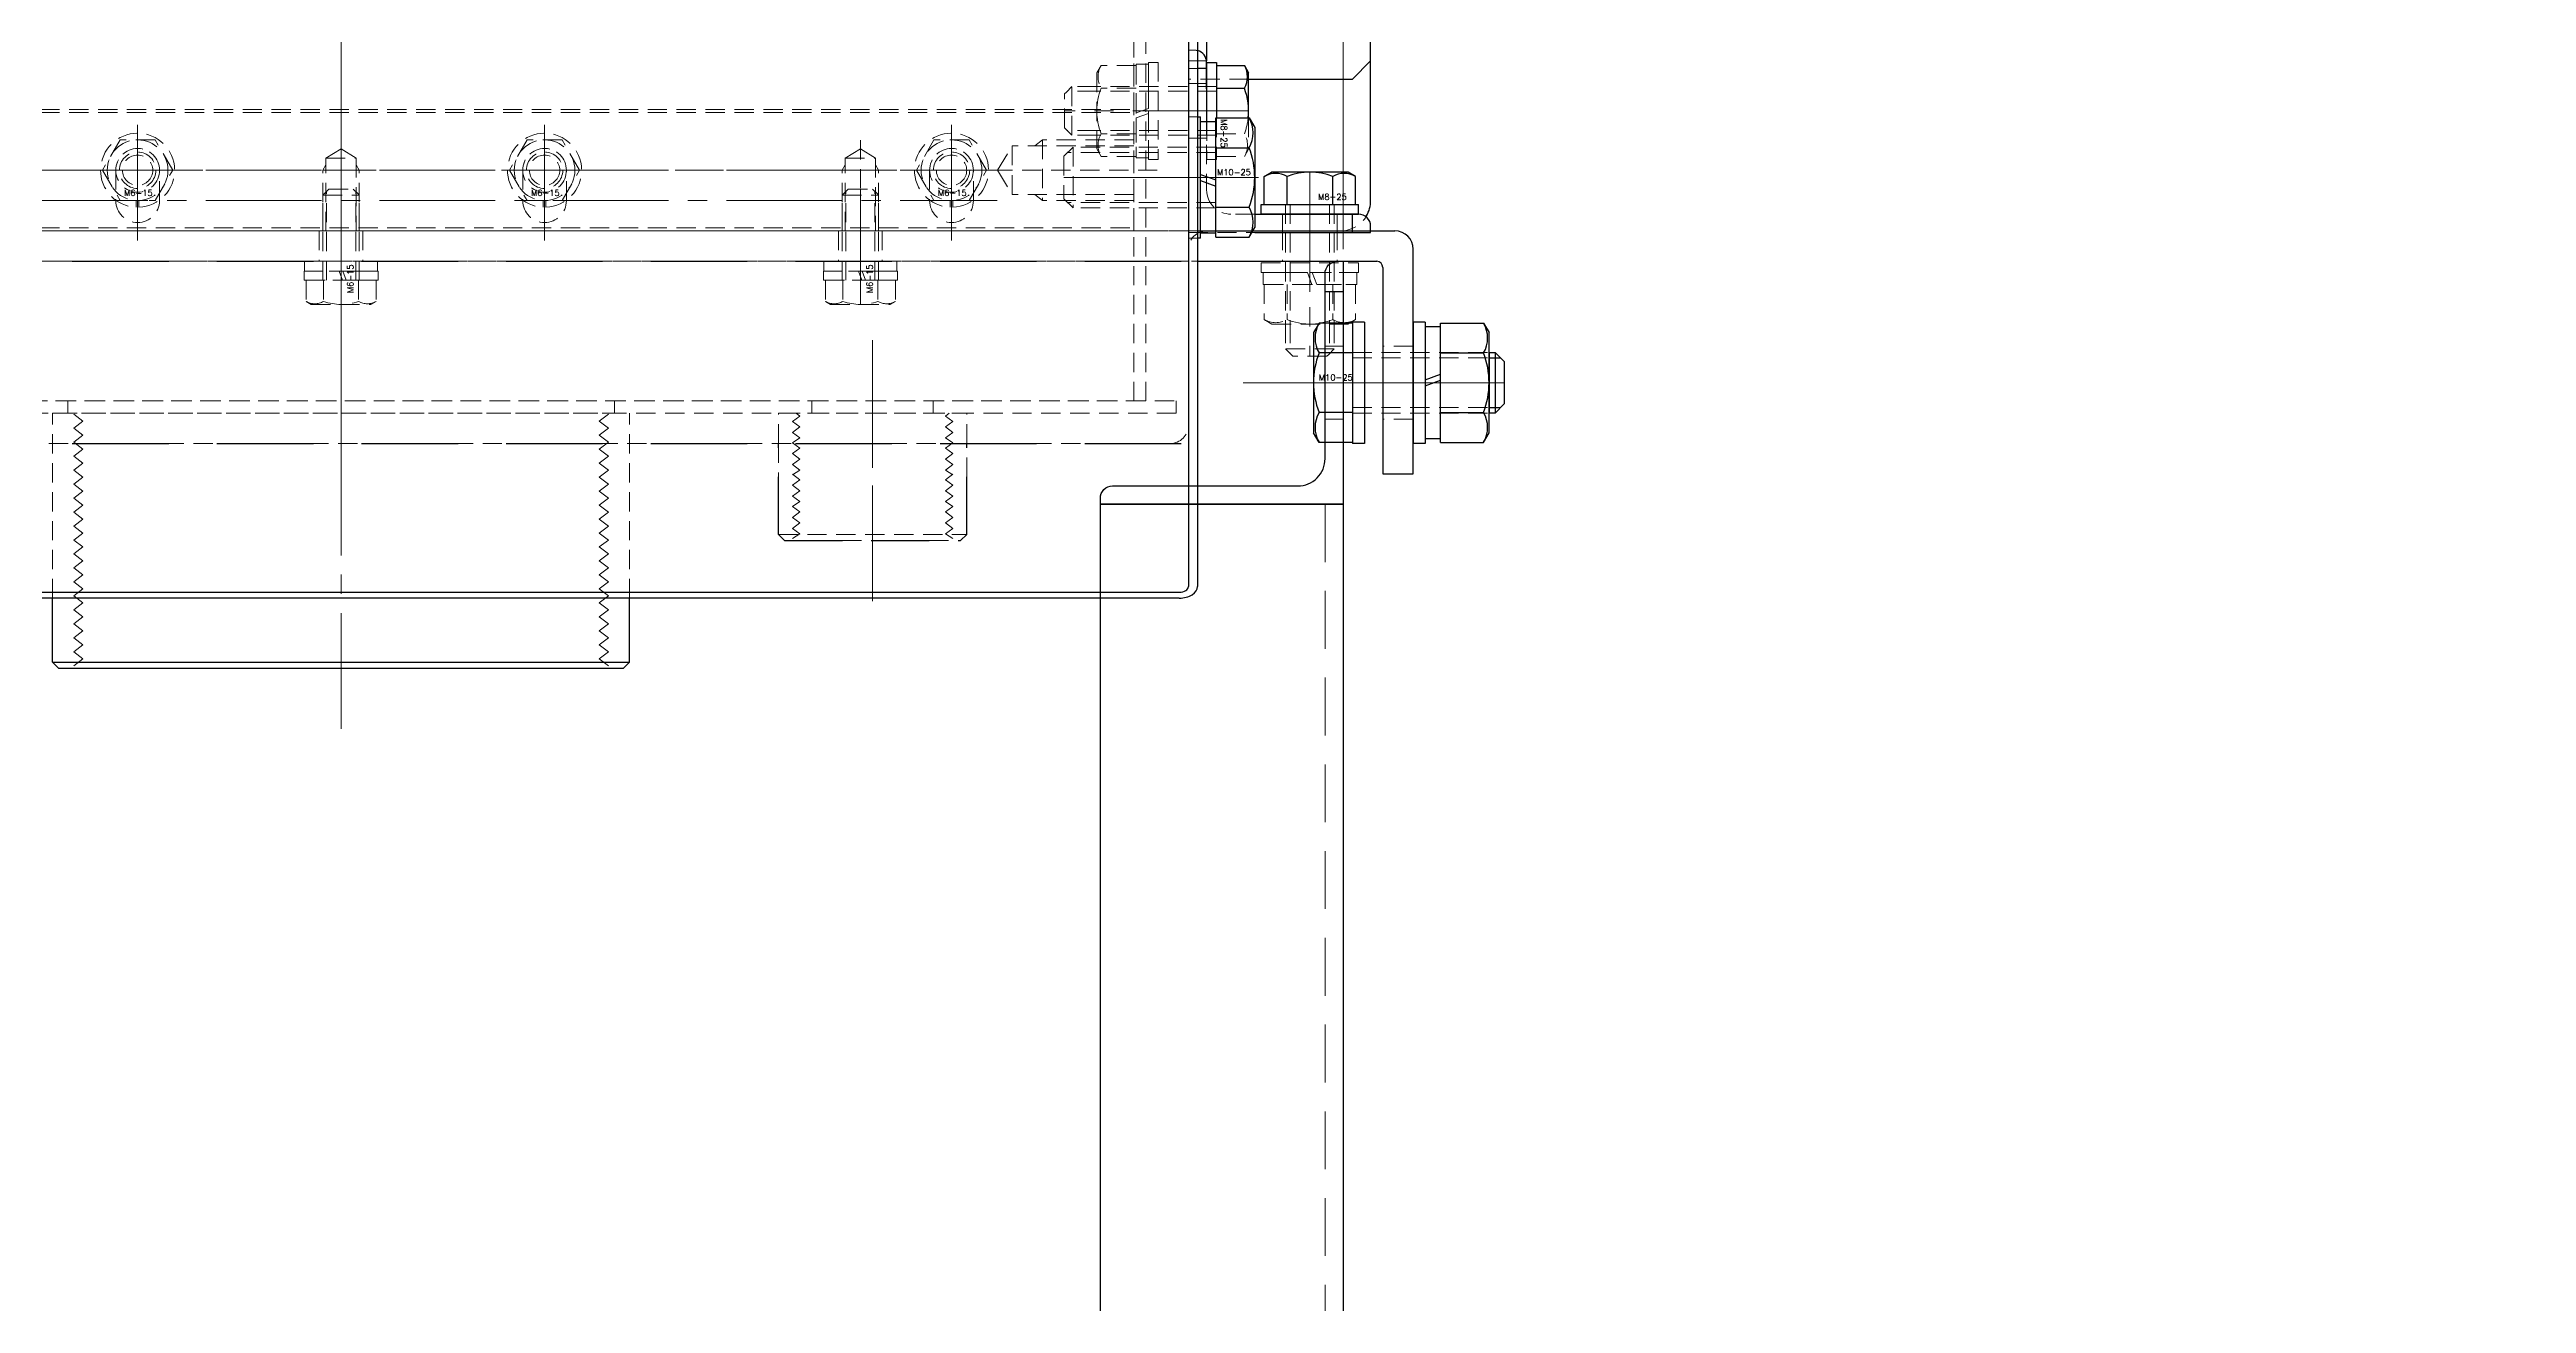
# Model space of a CAD drawing. Header units: millimetres. Extents: x 0 to 10987, y 0 to 7892.
# Drawn here: x 933.3 to 1341.1, y 1987.3 to 2193.8 of the extents above; entities that cross this region are included whole.
import ezdxf
from ezdxf import colors
from ezdxf.entities.mleader import LeaderData, LeaderLine
from ezdxf.enums import TextEntityAlignment as Align
from ezdxf.math import Vec2, Vec3

# ---------------------------------------------------------------- set-up
doc = ezdxf.new("R2010")
doc.units = ezdxf.units.MM
doc.linetypes.add('CENTER2', pattern=[28.575, 19.05, -3.175, 3.175, -3.175])
doc.linetypes.add('HIDDEN2', pattern=[4.7625, 3.175, -1.5875])
for name, color, linetype, lineweight in [('01_外形線', 7, 'Continuous', 25), ('03_かくれ線', 6, 'HIDDEN2', 13), ('04_中心線', 1, 'CENTER2', 9), ('07_寸法線', 3, 'Continuous', 9)]:
    doc.layers.add(name, color=color, linetype=linetype, lineweight=lineweight)
doc.styles.add('KSS_TXT', font='txt.shx', dxfattribs={"bigfont": 'extfont2.shx'})
doc.styles.get("Standard").update_dxf_attribs({"font": 'arial.ttf'})
doc.styles.add('寸法用', font='simplex.shx', dxfattribs={"width": 0.8, "bigfont": '@extfont2.shx'})
doc.dimstyles.new('機械製図用', dxfattribs={"dimtxt": 3.5, "dimasz": 3.5, "dimexe": 2, "dimexo": 0, "dimgap": 1.2, "dimtad": 1, "dimdsep": 46, "dimtxsty": '寸法用', "dimblk": 'OPEN30', "dimcen": 0, "dimclrd": 256, "dimclre": 256, "dimclrt": 7, "dimazin": 2, "dimtm": 1e-09, "dimtfac": 0.75, "dimtmove": 0, "dimatfit": 3, "dimldrblk": 'OPEN30', "dimfxl": 1, "dimlwd": -1, "dimlwe": -1, "dimarcsym": 0})

# ---------------------------------------------------------------- blocks, each defined once
blk = doc.blocks.new('_Open30')
at = {"color": 0, "linetype": 'ByBlock', "lineweight": -2}
for p, q in [((-1, 0.268), (0, 0)), ((0, 0), (-1, -0.268)), ((0, 0), (-1, 0))]:
    blk.add_line(p, q, dxfattribs=at)
blk = doc.blocks.new('*D216')
at = {"layer": '07_寸法線', "transparency": 16777216}
for p, q in [((816.35, 2160.93), (816.35, 2284.17)), ((1146.35, 2160.93), (1146.35, 2284.17)), ((823.35, 2282.17), (1139.35, 2282.17))]:
    blk.add_line(p, q, dxfattribs=at)
at = {"layer": 'Defpoints', "color": 0, "transparency": 16777216}
for p in [(1146.35, 2282.17), (816.35, 2158.93), (1146.35, 2158.93)]:
    blk.add_point(p, dxfattribs=at)
at = {"layer": '07_寸法線', "transparency": 16777216, "xscale": 7, "yscale": 7, "zscale": 7, "rotation": 180}
blk.add_blockref('_Open30', (816.35, 2282.17), dxfattribs=at)
at = {"layer": '07_寸法線', "transparency": 16777216, "xscale": 7, "yscale": 7, "zscale": 7}
blk.add_blockref('_Open30', (1146.35, 2282.17), dxfattribs=at)
at = {"layer": '07_寸法線', "color": 7, "transparency": 16777216, "insert": (981.35, 2292.17), "char_height": 14, "attachment_point": 5, "style": '寸法用'}
blk.add_mtext('330', dxfattribs=at)
blk = doc.blocks.new('_TagCircle')
at = {"color": 0, "linetype": 'ByBlock', "lineweight": -2, "transparency": 16777216}
blk.add_circle((0, 0), 4, dxfattribs=at)
at = {"color": 0, "transparency": 16777216, "style": '寸法用'}
blk.add_attdef('タグ番号', text='', height=3, dxfattribs=at).set_placement((0, -1.5), align=Align.CENTER)
blk = doc.blocks.new('_None')

msp = doc.modelspace()

# ---------------------------------------------------------------- linework, layer by layer
for p, q in [((933.846, 2092.931), (933.846, 2103.458)), ((1028.846, 2092.931), (1028.846, 2103.458)), ((934.846, 2091.931), (933.846, 2092.931)), ((933.846, 2092.931), (1028.846, 2092.931)), ((1027.846, 2091.931), (1028.846, 2092.931)), ((934.846, 2091.931), (1027.846, 2091.931))]:
    msp.add_line(p, q)
at = {"layer": '01_外形線'}
for p, q in [((1120.846, 2438.937), (1120.846, 2105.386)), ((1122.346, 2438.937), (1122.346, 2105.386)), ((1123.846, 2196.428), (1123.846, 2191.931)), ((1123.846, 2190.703), (1122.346, 2190.703)), ((1123.861, 2182.888), (1123.846, 2191.703)), ((1123.859, 2181.943), (1123.859, 2191.703)), ((1123.859, 2191.703), (1125.459, 2191.703)), ((1125.459, 2191.703), (1125.459, 2182.558)), ((1125.459, 2191.208), (1125.459, 2182.558)), ((1125.459, 2191.208), (1130.063, 2191.208)), ((1130.063, 2191.208), (1130.759, 2190.003)), ((1130.759, 2182.558), (1130.759, 2190.003)), ((1150.846, 2168.931), (1150.847, 2191.932)), ((1125.459, 2187.456), (1130.063, 2187.456)), ((1122.332, 2182.743), (1122.862, 2182.743)), ((1122.862, 2162.743), (1122.862, 2182.743)), ((1122.862, 2181.943), (1125.362, 2181.943)), ((1125.362, 2182.558), (1130.859, 2182.558)), ((1125.362, 2162.928), (1125.362, 2182.558)), ((1130.859, 2182.558), (1131.762, 2180.993)), ((1125.362, 2177.651), (1130.859, 2177.651)), ((1131.762, 2180.993), (1131.762, 2164.493)), ((1133.34, 2172.907), (1134.546, 2173.603)), ((1147.146, 2173.603), (1134.546, 2173.603)), ((1148.351, 2172.907), (1147.146, 2173.603)), ((1122.862, 2173.243), (1125.362, 2172.334)), ((1122.862, 2172.243), (1125.362, 2171.334)), ((1133.34, 2168.303), (1133.34, 2172.907)), ((1137.093, 2168.303), (1137.093, 2172.907)), ((1144.598, 2168.303), (1144.598, 2172.907)), ((1148.351, 2168.303), (1148.351, 2172.907)), ((1125.362, 2167.836), (1130.859, 2167.836)), ((1131.776, 2166.703), (1148.846, 2166.703)), ((1132.846, 2168.303), (1148.846, 2168.303)), ((1132.846, 2166.703), (1132.846, 2168.303)), ((1148.846, 2166.703), (1132.846, 2166.703)), ((1133.34, 2168.303), (1148.351, 2168.303)), ((1147.846, 2163.703), (1147.846, 2166.703)), ((1148.846, 2166.703), (1148.846, 2168.303)), ((1122.862, 2162.743), (1122.332, 2162.743)), ((1122.346, 2163.933), (1154.846, 2163.933)), ((1125.362, 2163.543), (1122.862, 2163.543)), ((1125.362, 2162.928), (1130.859, 2162.928)), ((1130.859, 2162.928), (1131.762, 2164.493)), ((1131.776, 2163.703), (1150.846, 2163.703)), ((1150.846, 2163.703), (1150.846, 2164.703)), ((1122.346, 2158.933), (1151.846, 2158.933)), ((1152.846, 2157.933), (1152.846, 2123.933)), ((1157.846, 2123.933), (1157.846, 2160.933)), ((1146.346, 2153.933), (1143.346, 2153.933)), ((1142.35, 2148.748), (1141.446, 2147.183)), ((1141.446, 2147.183), (1141.446, 2130.683)), ((1147.846, 2148.748), (1142.35, 2148.748)), ((1147.846, 2148.933), (1147.846, 2128.933)), ((1149.846, 2148.933), (1147.846, 2148.933)), ((1149.846, 2148.933), (1149.846, 2128.933)), ((1157.846, 2148.933), (1157.846, 2128.933)), ((1159.846, 2148.933), (1157.846, 2148.933)), ((1159.846, 2148.933), (1159.846, 2128.933)), ((1162.346, 2148.133), (1159.846, 2148.133)), ((1162.346, 2129.118), (1162.346, 2148.748)), ((1162.346, 2148.748), (1169.443, 2148.748)), ((1162.346, 2140.343), (1162.346, 2148.133)), ((1169.443, 2148.748), (1170.346, 2147.183)), ((1170.346, 2130.683), (1170.346, 2147.183)), ((1147.846, 2143.841), (1142.35, 2143.841)), ((1162.346, 2143.841), (1169.443, 2143.841)), ((1170.346, 2143.933), (1170.346, 2133.933)), ((1170.346, 2143.933), (1171.346, 2143.933)), ((1170.346, 2143.033), (1172.246, 2143.033)), ((1171.346, 2143.933), (1172.846, 2142.433)), ((1171.346, 2143.933), (1171.346, 2133.933)), ((1172.846, 2142.433), (1172.846, 2135.433)), ((1159.846, 2139.433), (1162.346, 2140.343)), ((1159.846, 2138.433), (1162.346, 2139.343)), ((1162.346, 2129.733), (1162.346, 2139.343)), ((1147.846, 2134.026), (1142.35, 2134.026)), ((1162.346, 2134.026), (1169.443, 2134.026)), ((1170.346, 2134.833), (1172.246, 2134.833)), ((1171.346, 2133.933), (1170.346, 2133.933)), ((1171.346, 2133.933), (1172.846, 2135.433)), ((1142.35, 2129.118), (1141.446, 2130.683)), ((1147.846, 2129.118), (1142.35, 2129.118)), ((1149.846, 2128.933), (1147.846, 2128.933)), ((1159.846, 2128.933), (1157.846, 2128.933)), ((1159.846, 2129.733), (1162.346, 2129.733)), ((1162.346, 2129.118), (1169.443, 2129.118)), ((1169.443, 2129.118), (1170.346, 2130.683)), ((1152.846, 2123.933), (1157.846, 2123.933)), ((843.346, 2104.422), (1119.346, 2104.422)), ((1119.346, 2103.458), (843.346, 2103.458))]:
    msp.add_line(p, q, dxfattribs=at)
at = {"layer": '01_外形線', "linetype": 'HIDDEN2', "ltscale": 5}
for p, q in [((841.846, 2158.933), (1120.846, 2158.933)), ((841.846, 2128.931), (1120.846, 2128.931))]:
    msp.add_line(p, q, dxfattribs=at)
at = {"layer": '01_外形線', "linetype": 'HIDDEN2', "ltscale": 3}
for p, q in [((1053.346, 2113.931), (1053.346, 2128.931)), ((1084.346, 2113.931), (1084.346, 2128.931)), ((1054.346, 2112.931), (1083.346, 2112.931))]:
    msp.add_line(p, q, dxfattribs=at)
at = {"layer": '01_外形線'}
for points in [[(1130.759, 2188.931), (1147.846, 2188.931), (1150.846, 2191.931), (1150.846, 2281.783)], [(1106.346, 1918.933), (1106.346, 2118.933), (1146.346, 2118.933), (1146.346, 1918.933)]]:
    msp.add_lwpolyline(points, dxfattribs=at)
msp.add_lwpolyline([(1106.346, 2118.933), (1106.346, 2119.933, -0.4142136), (1108.346, 2121.933), (1138.846, 2121.933, 0.4142136), (1143.346, 2126.433), (1143.346, 2156.933, -0.4142136), (1145.346, 2158.933), (1146.346, 2158.933), (1146.346, 2118.933)], format="xyb", close=True, dxfattribs=at)
for centre, radius, start, end in [((1121.846, 2191.703), 2, 0, 75.52249), ((1126.813, 2189.332), 3.753, 330.00001, 29.99999), ((1120.294, 2183.703), 10.465, 353.7174, 21.01442), ((1126.609, 2180.105), 4.907, 330.00001, 29.99999), ((1117.983, 2172.743), 13.779, 339.136, 20.864), ((1140.846, 2163.138), 10.465, 68.98558, 111.01442), ((1135.217, 2169.657), 3.753, 60.00001, 119.99999), ((1146.475, 2169.657), 3.753, 60.00001, 119.99999), ((1126.609, 2165.382), 4.907, 330.00001, 29.99999), ((1148.846, 2164.703), 2, 0, 90), ((1145.846, 2168.931), 5, 329.96672, 0), ((1154.846, 2160.933), 3, 0, 90), ((1151.846, 2157.933), 1, 0, 90), ((1146.6, 2146.294), 4.907, 150.00001, 209.99999), ((1165.193, 2146.294), 4.907, 330.00001, 29.99999), ((1155.225, 2138.933), 13.779, 159.136, 200.864), ((1156.567, 2138.933), 13.779, 339.136, 20.864), ((1146.6, 2131.572), 4.907, 150.00001, 209.99999), ((1165.193, 2131.572), 4.907, 330.00001, 29.99999)]:
    msp.add_arc(centre, radius, start, end, dxfattribs=at)
for major_axis in [(-1.5, 0), (-3, 0)]:
    msp.add_ellipse((1119.346, 2105.386), major_axis=major_axis, ratio=0.6427876, start_param=7.8539816, end_param=9.424778, dxfattribs=at)
at = {"layer": '03_かくれ線'}
for p, q in [((1111.846, 2135.931), (1111.846, 2503.931)), ((1113.846, 2135.931), (1113.846, 2503.931)), ((1120.846, 2188.931), (1120.846, 2293.931)), ((1120.846, 2158.933), (1120.846, 2288.933)), ((1106.484, 2191.208), (1105.759, 2189.953)), ((1105.759, 2189.953), (1105.759, 2177.453)), ((1112.259, 2191.208), (1106.484, 2191.208)), ((1112.259, 2191.403), (1112.259, 2183.375)), ((1114.259, 2191.403), (1112.259, 2191.403)), ((1112.259, 2191.208), (1112.259, 2176.197)), ((1114.259, 2175.703), (1114.259, 2191.703)), ((1114.259, 2191.703), (1115.859, 2191.703)), ((1114.259, 2191.403), (1114.259, 2184.103)), ((1115.859, 2191.703), (1115.859, 2175.703)), ((1120.846, 2163.703), (1120.846, 2193.703)), ((1120.846, 2193.703), (1121.846, 2193.703)), ((1120.846, 2191.931), (1123.846, 2191.931)), ((1120.846, 2190.703), (1122.346, 2190.703)), ((1123.846, 2191.931), (1123.846, 2188.931)), ((1100.759, 2186.803), (1100.459, 2186.503)), ((1100.459, 2180.903), (1100.459, 2186.503)), ((1101.659, 2187.703), (1100.759, 2186.803)), ((1105.759, 2186.953), (1100.909, 2186.953)), ((1101.659, 2179.703), (1101.659, 2187.703)), ((1105.759, 2187.703), (1101.659, 2187.703)), ((1125.459, 2187.703), (1105.759, 2187.703)), ((1125.459, 2186.953), (1105.759, 2186.953)), ((1112.259, 2187.456), (1106.484, 2187.456)), ((1130.759, 2188.931), (1120.846, 2188.931)), ((1120.846, 2188.203), (1123.846, 2188.203)), ((850.846, 2183.933), (1111.846, 2183.933)), ((850.846, 2183.433), (1111.846, 2183.433)), ((1111.846, 2163.933), (1111.846, 2183.933)), ((1114.259, 2184.103), (1112.259, 2183.375)), ((1114.259, 2183.303), (1112.259, 2182.575)), ((1112.259, 2182.575), (1112.259, 2176.003)), ((1114.259, 2183.303), (1114.259, 2176.003)), ((1120.862, 2162.743), (1120.862, 2182.743)), ((1122.332, 2182.743), (1120.862, 2182.743)), ((1123.846, 2182.888), (1123.846, 2170.703)), ((1123.859, 2181.943), (1123.859, 2175.703)), ((1125.459, 2182.558), (1125.459, 2175.703)), ((1130.759, 2182.558), (1130.759, 2177.403)), ((944.959, 2178.931), (942.073, 2173.931)), ((950.733, 2178.931), (944.959, 2178.931)), ((947.846, 2168.933), (947.846, 2178.933)), ((953.62, 2173.931), (950.733, 2178.931)), ((981.346, 2161.433), (981.346, 2178.933)), ((1011.959, 2178.933), (1009.073, 2173.933)), ((1017.733, 2178.933), (1011.959, 2178.933)), ((1014.846, 2168.933), (1014.846, 2178.933)), ((1020.62, 2173.933), (1017.733, 2178.933)), ((1066.846, 2161.433), (1066.846, 2178.933)), ((1078.959, 2178.933), (1076.073, 2173.933)), ((1084.733, 2178.933), (1078.959, 2178.933)), ((1081.846, 2168.933), (1081.846, 2178.933)), ((1087.62, 2173.933), (1084.733, 2178.933)), ((1089.396, 2173.933), (1091.85, 2177.933)), ((1111.846, 2177.933), (1091.85, 2177.933)), ((1091.85, 2177.933), (1091.85, 2173.933)), ((1096.846, 2178.933), (1095.547, 2177.933)), ((1111.846, 2178.933), (1096.846, 2178.933)), ((1096.846, 2178.933), (1096.846, 2168.933)), ((1101.862, 2177.743), (1100.362, 2176.243)), ((1100.759, 2180.603), (1100.459, 2180.903)), ((1101.659, 2179.703), (1100.759, 2180.603)), ((1105.759, 2180.453), (1100.909, 2180.453)), ((1105.759, 2179.703), (1101.659, 2179.703)), ((1125.362, 2177.743), (1101.862, 2177.743)), ((1101.862, 2177.743), (1101.862, 2167.743)), ((1125.459, 2180.453), (1105.759, 2180.453)), ((1125.459, 2179.703), (1105.759, 2179.703)), ((1112.259, 2179.95), (1106.484, 2179.95)), ((1120.846, 2179.203), (1123.846, 2179.203)), ((1125.459, 2179.95), (1130.063, 2179.95)), ((845.846, 2173.933), (1116.846, 2173.933)), ((942.073, 2173.931), (944.959, 2168.931)), ((950.733, 2168.931), (953.62, 2173.931)), ((978.846, 2174.799), (978.346, 2173.933)), ((978.346, 2163.933), (978.346, 2173.933)), ((984.346, 2173.933), (978.346, 2173.933)), ((978.846, 2175.933), (981.346, 2177.435)), ((978.846, 2163.933), (978.846, 2175.933)), ((978.846, 2175.933), (983.846, 2175.933)), ((981.346, 2177.435), (983.846, 2175.933)), ((983.846, 2175.933), (983.846, 2163.933)), ((983.846, 2174.799), (984.346, 2173.933)), ((984.346, 2163.933), (984.346, 2173.933)), ((1009.073, 2173.933), (1011.959, 2168.933)), ((1017.733, 2168.933), (1020.62, 2173.933)), ((1064.346, 2174.799), (1063.846, 2173.933)), ((1063.846, 2163.933), (1063.846, 2173.933)), ((1069.846, 2173.933), (1063.846, 2173.933)), ((1064.346, 2175.933), (1066.846, 2177.435)), ((1064.346, 2163.933), (1064.346, 2175.933)), ((1064.346, 2175.933), (1069.346, 2175.933)), ((1066.846, 2177.435), (1069.346, 2175.933)), ((1069.346, 2175.933), (1069.346, 2163.933)), ((1069.346, 2174.799), (1069.846, 2173.933)), ((1069.846, 2163.933), (1069.846, 2173.933)), ((1076.073, 2173.933), (1078.959, 2168.933)), ((1084.733, 2168.933), (1087.62, 2173.933)), ((1089.396, 2173.933), (1091.85, 2169.933)), ((1091.85, 2169.933), (1091.85, 2173.933)), ((1100.362, 2176.243), (1100.362, 2169.243)), ((1125.362, 2176.843), (1100.962, 2176.843)), ((1106.484, 2176.197), (1105.759, 2177.453)), ((1112.259, 2176.197), (1106.484, 2176.197)), ((1112.259, 2176.003), (1114.259, 2176.003)), ((1114.259, 2175.703), (1115.859, 2175.703)), ((1123.859, 2175.703), (1125.459, 2175.703)), ((1125.459, 2176.197), (1130.063, 2176.197)), ((1130.063, 2176.197), (1130.759, 2177.403)), ((978.346, 2169.833), (978.546, 2170.033)), ((978.346, 2169.833), (984.346, 2169.833)), ((978.346, 2155.833), (978.346, 2169.833)), ((978.546, 2170.033), (979.346, 2170.833)), ((978.946, 2170.433), (978.946, 2170.033)), ((978.946, 2155.833), (978.946, 2170.033)), ((979.346, 2170.833), (983.346, 2170.833)), ((984.146, 2170.033), (983.346, 2170.833)), ((983.746, 2170.433), (983.746, 2170.033)), ((983.746, 2155.833), (983.746, 2170.033)), ((984.346, 2169.833), (984.146, 2170.033)), ((984.346, 2155.833), (984.346, 2169.833)), ((1063.846, 2169.833), (1064.046, 2170.033)), ((1063.846, 2169.833), (1069.846, 2169.833)), ((1063.846, 2155.833), (1063.846, 2169.833)), ((1064.046, 2170.033), (1064.846, 2170.833)), ((1064.446, 2170.433), (1064.446, 2170.033)), ((1064.446, 2155.833), (1064.446, 2170.033)), ((1064.846, 2170.833), (1068.846, 2170.833)), ((1069.646, 2170.033), (1068.846, 2170.833)), ((1069.246, 2170.433), (1069.246, 2170.033)), ((1069.246, 2155.833), (1069.246, 2170.033)), ((1069.846, 2169.833), (1069.646, 2170.033)), ((1069.846, 2155.833), (1069.846, 2169.833)), ((1111.846, 2169.933), (1091.85, 2169.933)), ((1096.846, 2168.933), (1095.547, 2169.933)), ((944.959, 2168.931), (950.733, 2168.931)), ((947.621, 2168.931), (947.621, 2167.835)), ((948.071, 2168.931), (948.071, 2167.835)), ((1011.959, 2168.933), (1017.733, 2168.933)), ((1014.621, 2168.933), (1014.621, 2167.837)), ((1015.071, 2168.933), (1015.071, 2167.837)), ((1078.959, 2168.933), (1084.733, 2168.933)), ((1081.621, 2168.933), (1081.621, 2167.837)), ((1082.071, 2168.933), (1082.071, 2167.837)), ((1111.846, 2168.933), (1096.846, 2168.933)), ((1101.862, 2167.743), (1100.362, 2169.243)), ((1125.362, 2168.643), (1100.962, 2168.643)), ((1125.362, 2167.743), (1101.862, 2167.743)), ((1131.776, 2166.703), (1127.846, 2166.703)), ((1136.346, 2163.703), (1136.346, 2166.703)), ((1136.846, 2168.303), (1136.846, 2148.603)), ((1137.596, 2168.303), (1137.596, 2148.603)), ((1144.096, 2168.303), (1144.096, 2148.603)), ((1144.846, 2168.303), (1144.846, 2148.603)), ((1145.346, 2163.703), (1145.346, 2166.703)), ((1122.346, 2163.933), (840.346, 2163.933)), ((850.846, 2164.433), (1111.846, 2164.433)), ((850.846, 2163.933), (1111.846, 2163.933)), ((977.746, 2163.933), (977.746, 2158.933)), ((984.946, 2163.933), (984.946, 2158.933)), ((1063.246, 2163.933), (1063.246, 2158.933)), ((1070.446, 2163.933), (1070.446, 2158.933)), ((1120.846, 2163.703), (1131.776, 2163.703)), ((1122.332, 2162.743), (1120.862, 2162.743)), ((1145.846, 2163.931), (1123.846, 2163.931)), ((1136.346, 2163.933), (1136.346, 2158.933)), ((1145.346, 2163.933), (1145.346, 2158.933)), ((840.346, 2158.933), (1122.346, 2158.933)), ((841.846, 2158.933), (1120.846, 2158.933)), ((975.246, 2157.333), (981.046, 2157.333)), ((975.246, 2157.333), (975.246, 2155.833)), ((975.346, 2157.333), (975.346, 2158.933)), ((987.346, 2158.933), (975.346, 2158.933)), ((987.346, 2157.333), (975.346, 2157.333)), ((981.046, 2157.333), (981.592, 2155.833)), ((981.646, 2157.333), (987.446, 2157.333)), ((981.646, 2157.333), (982.192, 2155.833)), ((987.346, 2157.333), (987.346, 2158.933)), ((987.446, 2155.833), (987.446, 2157.333)), ((1060.746, 2157.333), (1066.546, 2157.333)), ((1060.746, 2157.333), (1060.746, 2155.833)), ((1060.846, 2157.333), (1060.846, 2158.933)), ((1072.846, 2158.933), (1060.846, 2158.933)), ((1072.846, 2157.333), (1060.846, 2157.333)), ((1066.546, 2157.333), (1067.092, 2155.833)), ((1067.146, 2157.333), (1072.946, 2157.333)), ((1067.146, 2157.333), (1067.692, 2155.833)), ((1072.846, 2157.333), (1072.846, 2158.933)), ((1072.946, 2155.833), (1072.946, 2157.333)), ((1120.846, 2160.931), (1120.846, 2131.931)), ((1132.846, 2158.703), (1148.846, 2158.703)), ((1132.846, 2157.103), (1132.846, 2158.703)), ((1148.846, 2157.103), (1148.846, 2158.703)), ((975.246, 2155.833), (981.592, 2155.833)), ((975.573, 2155.833), (975.573, 2152.337)), ((975.573, 2155.833), (987.12, 2155.833)), ((978.459, 2155.833), (978.459, 2152.337)), ((982.192, 2155.833), (987.446, 2155.833)), ((984.233, 2155.833), (984.233, 2152.337)), ((987.12, 2155.833), (987.12, 2152.337)), ((1060.746, 2155.833), (1067.092, 2155.833)), ((1061.073, 2155.833), (1061.073, 2152.337)), ((1061.073, 2155.833), (1072.62, 2155.833)), ((1063.959, 2155.833), (1063.959, 2152.337)), ((1067.692, 2155.833), (1072.946, 2155.833)), ((1069.733, 2155.833), (1069.733, 2152.337)), ((1072.62, 2155.833), (1072.62, 2152.337)), ((1148.846, 2157.103), (1132.846, 2157.103)), ((1133.146, 2157.103), (1140.446, 2157.103)), ((1133.146, 2157.103), (1133.146, 2155.103)), ((1133.146, 2155.103), (1141.174, 2155.103)), ((1133.34, 2155.103), (1148.351, 2155.103)), ((1133.34, 2155.103), (1133.34, 2149.328)), ((1137.093, 2155.103), (1137.093, 2149.328)), ((1140.446, 2157.103), (1141.174, 2155.103)), ((1141.246, 2157.103), (1148.546, 2157.103)), ((1141.246, 2157.103), (1141.974, 2155.103)), ((1141.974, 2155.103), (1148.546, 2155.103)), ((1144.598, 2155.103), (1144.598, 2149.328)), ((1148.351, 2155.103), (1148.351, 2149.328)), ((1148.546, 2155.103), (1148.546, 2157.103)), ((975.573, 2152.337), (976.446, 2151.833)), ((976.446, 2151.833), (986.246, 2151.833)), ((987.12, 2152.337), (986.246, 2151.833)), ((1061.073, 2152.337), (1061.946, 2151.833)), ((1061.946, 2151.833), (1071.746, 2151.833)), ((1072.62, 2152.337), (1071.746, 2151.833)), ((1133.34, 2149.328), (1134.596, 2148.603)), ((1148.351, 2149.328), (1147.096, 2148.603)), ((1134.596, 2148.603), (1147.096, 2148.603)), ((1136.846, 2148.603), (1136.846, 2144.503)), ((1137.596, 2148.603), (1137.596, 2143.753)), ((1144.096, 2148.603), (1144.096, 2143.753)), ((1144.846, 2148.603), (1144.846, 2144.503)), ((1144.846, 2144.503), (1136.846, 2144.503)), ((1136.846, 2144.503), (1137.746, 2143.603)), ((1137.746, 2143.603), (1138.046, 2143.303)), ((1143.646, 2143.303), (1138.046, 2143.303)), ((1143.946, 2143.603), (1143.646, 2143.303)), ((1144.846, 2144.503), (1143.946, 2143.603)), ((1147.846, 2143.933), (1170.346, 2143.933)), ((1147.846, 2143.033), (1170.346, 2143.033)), ((1157.846, 2144.933), (1152.846, 2144.933)), ((848.846, 2135.931), (1113.846, 2135.931)), ((933.846, 2133.931), (1028.846, 2133.931)), ((933.846, 2103.458), (933.846, 2133.931)), ((936.346, 2133.931), (936.346, 2135.931)), ((938.846, 2132.581), (937.346, 2133.731)), ((1023.846, 2132.581), (1025.346, 2133.731)), ((1026.346, 2133.931), (1026.346, 2135.931)), ((1028.846, 2103.458), (1028.846, 2133.931)), ((1053.346, 2133.931), (1084.346, 2133.931)), ((1053.346, 2128.931), (1053.346, 2133.931)), ((1055.646, 2132.552), (1056.846, 2133.452)), ((1056.846, 2133.452), (1056.246, 2133.902)), ((1058.846, 2133.931), (1058.846, 2135.931)), ((1078.846, 2133.931), (1078.846, 2135.931)), ((1080.846, 2133.452), (1081.446, 2133.902)), ((1082.046, 2132.552), (1080.846, 2133.452)), ((1084.346, 2128.931), (1084.346, 2133.931)), ((1147.846, 2134.833), (1170.346, 2134.833)), ((1147.846, 2133.933), (1170.346, 2133.933)), ((1157.846, 2132.933), (1152.846, 2132.933)), ((1107.846, 2128.931), (854.846, 2128.931)), ((937.346, 2131.431), (938.846, 2132.581)), ((938.846, 2130.281), (937.346, 2131.431)), ((937.346, 2129.131), (938.846, 2130.281)), ((938.846, 2127.981), (937.346, 2129.131)), ((1025.346, 2131.431), (1023.846, 2132.581)), ((1023.846, 2130.281), (1025.346, 2131.431)), ((1025.346, 2129.131), (1023.846, 2130.281)), ((1023.846, 2127.981), (1025.346, 2129.131)), ((1053.346, 2128.931), (1053.346, 2113.931)), ((1056.846, 2131.652), (1055.646, 2132.552)), ((1055.646, 2130.752), (1056.846, 2131.652)), ((1056.846, 2129.852), (1055.646, 2130.752)), ((1055.646, 2129.052), (1056.846, 2129.852)), ((1056.846, 2128.152), (1055.646, 2129.052)), ((1080.846, 2131.652), (1082.046, 2132.552)), ((1082.046, 2130.752), (1080.846, 2131.652)), ((1080.846, 2129.852), (1082.046, 2130.752)), ((1082.046, 2129.052), (1080.846, 2129.852)), ((1080.846, 2128.152), (1082.046, 2129.052)), ((1084.346, 2113.931), (1084.346, 2128.931)), ((1107.846, 2128.931), (1117.846, 2128.931)), ((937.346, 2126.831), (938.846, 2127.981)), ((938.846, 2125.681), (937.346, 2126.831)), ((937.346, 2124.531), (938.846, 2125.681)), ((1025.346, 2126.831), (1023.846, 2127.981)), ((1023.846, 2125.681), (1025.346, 2126.831)), ((1025.346, 2124.531), (1023.846, 2125.681)), ((1055.646, 2127.252), (1056.846, 2128.152)), ((1056.846, 2126.352), (1055.646, 2127.252)), ((1055.646, 2125.452), (1056.846, 2126.352)), ((1056.846, 2124.552), (1055.646, 2125.452)), ((1082.046, 2127.252), (1080.846, 2128.152)), ((1080.846, 2126.352), (1082.046, 2127.252)), ((1082.046, 2125.452), (1080.846, 2126.352)), ((1080.846, 2124.552), (1082.046, 2125.452)), ((938.846, 2123.381), (937.346, 2124.531)), ((937.346, 2122.231), (938.846, 2123.381)), ((938.846, 2121.081), (937.346, 2122.231)), ((937.346, 2119.931), (938.846, 2121.081)), ((1023.846, 2123.381), (1025.346, 2124.531)), ((1025.346, 2122.231), (1023.846, 2123.381)), ((1023.846, 2121.081), (1025.346, 2122.231)), ((1025.346, 2119.931), (1023.846, 2121.081)), ((1055.646, 2123.752), (1056.846, 2124.552)), ((1056.846, 2122.953), (1055.646, 2123.853)), ((1055.646, 2122.053), (1056.846, 2122.953)), ((1056.846, 2121.153), (1055.646, 2122.053)), ((1055.646, 2120.253), (1056.846, 2121.153)), ((1082.046, 2123.752), (1080.846, 2124.552)), ((1080.846, 2122.953), (1082.046, 2123.853)), ((1082.046, 2122.053), (1080.846, 2122.953)), ((1080.846, 2121.153), (1082.046, 2122.053)), ((1082.046, 2120.253), (1080.846, 2121.153)), ((938.846, 2118.781), (937.346, 2119.931)), ((937.346, 2117.631), (938.846, 2118.781)), ((938.846, 2116.481), (937.346, 2117.631)), ((937.346, 2115.331), (938.846, 2116.481)), ((1023.846, 2118.781), (1025.346, 2119.931)), ((1025.346, 2117.631), (1023.846, 2118.781)), ((1023.846, 2116.481), (1025.346, 2117.631)), ((1025.346, 2115.331), (1023.846, 2116.481)), ((1056.846, 2119.353), (1055.646, 2120.253)), ((1055.646, 2118.553), (1056.846, 2119.353)), ((1056.846, 2117.653), (1055.646, 2118.553)), ((1055.646, 2116.753), (1056.846, 2117.653)), ((1056.846, 2115.853), (1055.646, 2116.753)), ((1080.846, 2119.353), (1082.046, 2120.253)), ((1082.046, 2118.553), (1080.846, 2119.353)), ((1080.846, 2117.653), (1082.046, 2118.553)), ((1082.046, 2116.753), (1080.846, 2117.653)), ((1080.846, 2115.853), (1082.046, 2116.753)), ((938.846, 2114.181), (937.346, 2115.331)), ((937.346, 2113.031), (938.846, 2114.181)), ((938.846, 2111.881), (937.346, 2113.031)), ((1023.846, 2114.181), (1025.346, 2115.331)), ((1025.346, 2113.031), (1023.846, 2114.181)), ((1023.846, 2111.881), (1025.346, 2113.031)), ((1054.346, 2112.931), (1053.346, 2113.931)), ((1053.346, 2113.931), (1084.346, 2113.931)), ((1054.346, 2112.931), (1083.346, 2112.931)), ((1055.646, 2114.953), (1056.846, 2115.853)), ((1056.846, 2114.053), (1055.646, 2114.953)), ((1055.646, 2113.253), (1056.846, 2114.053)), ((1082.046, 2114.953), (1080.846, 2115.853)), ((1080.846, 2114.053), (1082.046, 2114.953)), ((1082.046, 2113.253), (1080.846, 2114.053)), ((1083.346, 2112.931), (1084.346, 2113.931)), ((937.346, 2110.731), (938.846, 2111.881)), ((938.846, 2109.581), (937.346, 2110.731)), ((937.346, 2108.431), (938.846, 2109.581)), ((938.846, 2107.281), (937.346, 2108.431)), ((1025.346, 2110.731), (1023.846, 2111.881)), ((1023.846, 2109.581), (1025.346, 2110.731)), ((1025.346, 2108.431), (1023.846, 2109.581)), ((1023.846, 2107.281), (1025.346, 2108.431)), ((937.346, 2106.131), (938.846, 2107.281)), ((938.846, 2104.981), (937.346, 2106.131)), ((937.346, 2103.831), (938.846, 2104.981)), ((1025.346, 2106.131), (1023.846, 2107.281)), ((1023.846, 2104.981), (1025.346, 2106.131)), ((1025.346, 2103.831), (1023.846, 2104.981)), ((938.846, 2102.681), (937.346, 2103.831)), ((937.346, 2101.531), (938.846, 2102.681)), ((938.846, 2100.381), (937.346, 2101.531)), ((937.346, 2099.231), (938.846, 2100.381)), ((1023.846, 2102.681), (1025.346, 2103.831)), ((1025.346, 2101.531), (1023.846, 2102.681)), ((1023.846, 2100.381), (1025.346, 2101.531)), ((1025.346, 2099.231), (1023.846, 2100.381)), ((938.846, 2098.081), (937.346, 2099.231)), ((937.346, 2096.931), (938.846, 2098.081)), ((938.846, 2095.781), (937.346, 2096.931)), ((1023.846, 2098.081), (1025.346, 2099.231)), ((1025.346, 2096.931), (1023.846, 2098.081)), ((1023.846, 2095.781), (1025.346, 2096.931)), ((937.346, 2094.631), (938.846, 2095.781)), ((938.846, 2093.481), (937.346, 2094.631)), ((937.346, 2092.331), (938.846, 2093.481)), ((1025.346, 2094.631), (1023.846, 2095.781)), ((1023.846, 2093.481), (1025.346, 2094.631)), ((1025.346, 2092.331), (1023.846, 2093.481))]:
    msp.add_line(p, q, dxfattribs=at)
at = {"layer": '03_かくれ線', "ltscale": 3}
for p, q in [((1143.346, 2144.933), (1146.346, 2144.933)), ((1143.346, 2132.933), (1146.346, 2132.933)), ((1143.346, 2118.933), (1143.346, 768.933))]:
    msp.add_line(p, q, dxfattribs=at)
at = {"layer": '03_かくれ線'}
for points in [[(1150.846, 2470.931), (1150.846, 2191.931)], [(1120.846, 2295.933), (1120.846, 2163.933), (1111.846, 2163.933), (1111.846, 2295.933)]]:
    msp.add_lwpolyline(points, dxfattribs=at)
for points in [[(944.246, 2168.933, 1), (951.446, 2168.933), (951.446, 2173.933, 1), (944.246, 2173.933)], [(1011.246, 2168.933, 1), (1018.446, 2168.933), (1018.446, 2173.933, 1), (1011.246, 2173.933)], [(1078.246, 2168.933, 1), (1085.446, 2168.933), (1085.446, 2173.933, 1), (1078.246, 2173.933)]]:
    msp.add_lwpolyline(points, format="xyb", close=True, dxfattribs=at)
msp.add_lwpolyline([(1118.846, 2133.931), (843.846, 2133.931), (843.846, 2135.931), (1118.846, 2135.931)], close=True, dxfattribs=at)
for centre, radius in [((947.846, 2173.931), 5), ((1014.846, 2173.933), 5), ((1081.846, 2173.933), 5), ((947.846, 2173.931), 3.6), ((947.846, 2173.933), 3), ((947.846, 2173.933), 2.5), ((1014.846, 2173.931), 3.6), ((1014.846, 2173.933), 3), ((1014.846, 2173.933), 2.5), ((1081.846, 2173.931), 3.6), ((1081.846, 2173.933), 3), ((1081.846, 2173.933), 2.5)]:
    msp.add_circle(centre, radius, dxfattribs=at)
for centre, radius, start, end in [((1109.734, 2189.332), 3.753, 150.00001, 209.99999), ((1121.846, 2191.703), 2, 75.52249, 90), ((1115.836, 2183.703), 10.077, 158.13461, 201.86539), ((1120.294, 2183.703), 10.465, 338.98558, 353.7174), ((947.846, 2173.931), 6.1, 272.11385, 267.88615), ((1014.846, 2173.933), 6.1, 272.11385, 267.88615), ((1081.846, 2173.933), 6.1, 272.11385, 267.88615), ((1109.734, 2178.074), 3.753, 150.00001, 209.99999), ((1126.813, 2178.074), 3.753, 330.00001, 29.99999), ((1127.846, 2170.703), 4, 180, 270), ((1145.846, 2168.931), 5, 264.26083, 329.96672), ((1123.846, 2160.931), 3, 90, 180), ((977.016, 2154.837), 2.887, 240.00001, 299.99999), ((981.346, 2160.347), 8.514, 250.18087, 289.81913), ((985.676, 2154.837), 2.887, 240.00001, 299.99999), ((1062.516, 2154.837), 2.887, 240.00001, 299.99999), ((1066.846, 2160.347), 8.514, 250.18087, 289.81913), ((1071.176, 2154.837), 2.887, 240.00001, 299.99999), ((1135.217, 2152.578), 3.753, 240.00001, 299.99999), ((1140.846, 2158.679), 10.077, 248.13461, 291.86539), ((1146.475, 2152.578), 3.753, 240.00001, 299.99999), ((1117.846, 2131.931), 3, 270, 0)]:
    msp.add_arc(centre, radius, start, end, dxfattribs=at)
at = {"layer": '04_中心線'}
for p, q in [((981.346, 2503.931), (981.346, 2128.931)), ((981.346, 2135.931), (981.346, 2503.931)), ((981.346, 2158.933), (981.346, 2288.933)), ((1130.759, 2183.703), (1100.459, 2183.703)), ((1115.846, 2183.703), (1128.846, 2183.703)), ((947.846, 2181.433), (947.846, 2161.433)), ((947.846, 2166.436), (947.846, 2181.431)), ((947.846, 2180.031), (947.846, 2167.831)), ((1014.846, 2181.433), (1014.846, 2161.433)), ((1014.846, 2166.436), (1014.846, 2181.431)), ((1014.846, 2180.033), (1014.846, 2167.833)), ((1081.846, 2181.433), (1081.846, 2161.433)), ((1081.846, 2166.431), (1081.846, 2181.431)), ((1081.846, 2180.033), (1081.846, 2167.833)), ((873.346, 2173.933), (1089.346, 2173.933)), ((873.346, 2173.931), (1089.346, 2173.931)), ((953.946, 2173.931), (941.746, 2173.931)), ((1020.946, 2173.933), (1008.746, 2173.933)), ((1087.946, 2173.933), (1075.746, 2173.933)), ((1140.846, 2173.603), (1140.846, 2143.303)), ((981.346, 2170.833), (981.346, 2151.833)), ((1066.846, 2170.833), (1066.846, 2151.833)), ((1100.362, 2172.743), (1132.362, 2172.743)), ((1112.862, 2172.743), (1131.762, 2172.743)), ((1140.846, 2158.703), (1140.846, 2171.703)), ((873.346, 2168.933), (1089.346, 2168.933)), ((981.346, 2168.933), (981.346, 2153.933)), ((1066.846, 2168.933), (1066.846, 2153.933)), ((1140.846, 2168.933), (1140.846, 2153.933)), ((981.346, 2081.931), (981.346, 2145.931)), ((1068.846, 2102.931), (1068.846, 2145.931)), ((981.346, 2124.931), (981.346, 2144.931)), ((981.346, 2124.931), (981.346, 2144.931)), ((1068.846, 2124.931), (1068.846, 2144.931)), ((1068.846, 2124.931), (1068.846, 2144.931)), ((1129.846, 2138.933), (1159.846, 2138.933)), ((1172.846, 2138.933), (1141.446, 2138.933)), ((1167.846, 2138.933), (1142.846, 2138.933)), ((1163.346, 2138.933), (1144.446, 2138.933))]:
    msp.add_line(p, q, dxfattribs=at)

# ---------------------------------------------------------------- texts
at = {"layer": '03_かくれ線', "style": 'KSS_TXT'}
for s, rotation, p in [('M8-25', 270, (1126.2, 2182.352)), ('M10-25', 360, (1125.554, 2173.103)), ('M6-15', 90, (983.373, 2153.695)), ('M6-15', 90, (1068.873, 2153.695))]:
    msp.add_text(s, height=1, rotation=rotation, dxfattribs=at).set_placement(p)
for s, p in [('M6-15', (945.611, 2169.701)), ('M6-15', (1012.611, 2169.704)), ('M6-15', (1079.611, 2169.704)), ('M8-25', (1142.196, 2169.043)), ('M10-25', (1142.321, 2139.293))]:
    msp.add_text(s, height=1, dxfattribs=at).set_placement(p)

# ---------------------------------------------------------------- dimensions: what is measured, and where the dimension line sits
at = {"layer": '07_寸法線'}
dim = msp.add_linear_dim(base=(1146.346, 2282.175), p1=(816.346, 2158.933), p2=(1146.346, 2158.933), dimstyle='機械製図用', override={"dimtxt": 14, "dimasz": 7, "dimexo": 2, "dimgap": 3}, dxfattribs=at)
dim.commit()
dim.dimension.update_dxf_attribs({"geometry": '*D216', "text_midpoint": (981.346, 2292.175)})

# ---------------------------------------------------------------- leaders
ml = msp.add_multileader_block('Standard', dxfattribs=at)
ml.set_content('_TagCircle', color=256, scale=-10.5)
ml.set_attribute('タグ番号', '1A', width=0)
ml.set_leader_properties()
ml.set_arrow_properties(name='NONE')
ml.build(insert=Vec2(0, 0))
ml.multileader.update_dxf_attribs({"dogleg_length": 1, "arrow_head_size": 36.75, "scale": 6})
ctx = ml.context
ctx.base_point, ctx.scale, ctx.char_height, ctx.arrow_head_size, ctx.landing_gap_size, ctx.plane_origin = Vec3(8943.466, 2201.866), 6, 42, 36.75, 21, Vec3(8203.481, 2141.535)
ctx.text_align_type = 2
notes = []
notes.append((ctx, [(0, (0, 0, 0), (0, 0), (1, 0), 1, [])]))
ctx.block.insert, ctx.block.scale = Vec3(8964.466, 2201.866), Vec3(-10.5, 10.5, 10.5)
ml = msp.add_multileader_block('Standard', dxfattribs=at)
ml.set_content('_TagCircle', color=256, scale=-5.25)
ml.set_attribute('タグ番号', '1G', width=0)
ml.set_leader_properties()
ml.set_arrow_properties(name='NONE')
ml.build(insert=Vec2(0, 0))
ml.multileader.update_dxf_attribs({"dogleg_length": 1, "arrow_head_size": 18.375, "scale": 3})
ctx = ml.context
ctx.base_point, ctx.scale, ctx.char_height, ctx.arrow_head_size, ctx.landing_gap_size, ctx.plane_origin = Vec3(5595.151, 2171.076), 3, 21, 18.375, 10.5, Vec3(4338.296, 1581.601)
ctx.text_align_type = 2
notes.append((ctx, [(0, (0, 0, 0), (0, 0), (1, 0), 1, [])]))
ctx.block.insert, ctx.block.scale = Vec3(5616.151, 2171.076), Vec3(-5.25, 5.25, 5.25)
ml = msp.add_multileader_block('Standard', dxfattribs=at)
ml.set_content('_TagCircle', color=256, scale=-5.25)
ml.set_attribute('タグ番号', '1A', width=0)
ml.set_leader_properties()
ml.set_arrow_properties(name='NONE')
ml.build(insert=Vec2(0, 0))
ml.multileader.update_dxf_attribs({"dogleg_length": 1, "arrow_head_size": 18.375, "scale": 3})
ctx = ml.context
ctx.base_point, ctx.scale, ctx.char_height, ctx.arrow_head_size, ctx.landing_gap_size, ctx.plane_origin = Vec3(4319.231, 2168.2), 3, 21, 18.375, 10.5, Vec3(3062.376, 1578.725)
ctx.text_align_type = 2
notes.append((ctx, [(0, (0, 0, 0), (0, 0), (1, 0), 1, [])]))
ctx.block.insert, ctx.block.scale = Vec3(4340.231, 2168.2), Vec3(-5.25, 5.25, 5.25)
for ctx, leaders in notes:
    for number, flags, end, landing, length, lines in leaders:
        leader = LeaderData()
        leader.index, (leader.has_last_leader_line, leader.has_dogleg_vector, leader.attachment_direction) = number, flags
        leader.last_leader_point, leader.dogleg_vector, leader.dogleg_length = Vec3(end), Vec3(landing), length
        for number, points, colour, breaks in lines:
            line = LeaderLine()
            line.index, line.vertices, line.color, line.breaks = number, Vec3.list(points), colors.encode_raw_color(colour), breaks
            leader.lines.append(line)
        ctx.leaders.append(leader)

doc.saveas('drawing.dxf')
